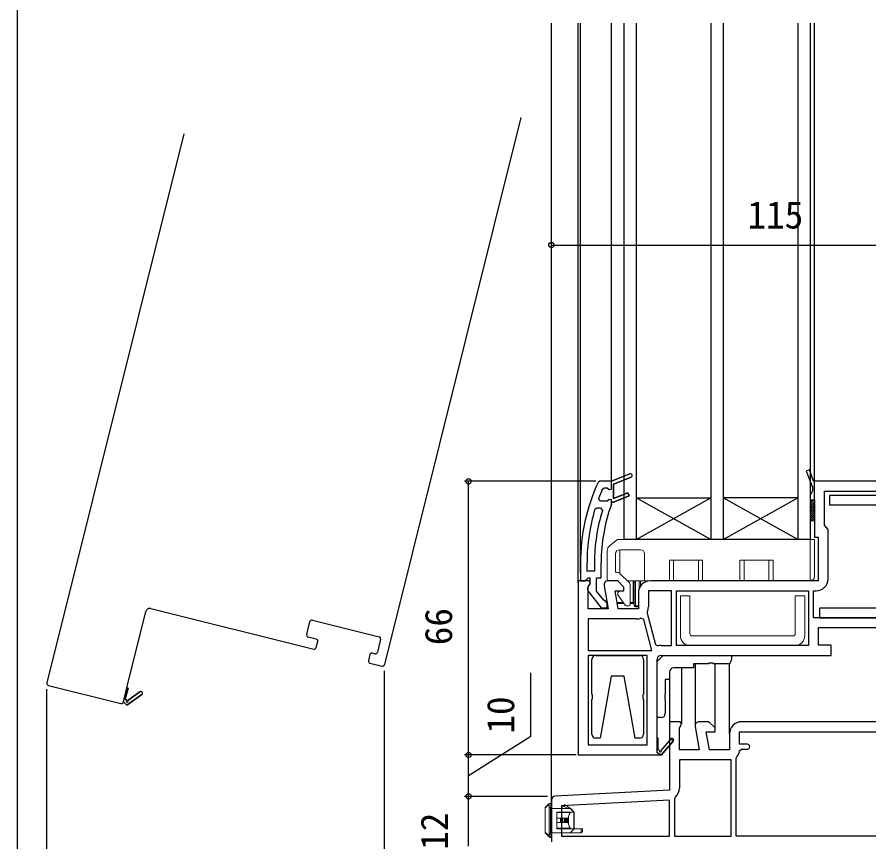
# Model space of a CAD drawing. Units: millimetres, scale not verified. Extents: x -525 to 525, y -783 to 779.
# Drawn here: x -525 to -319.3, y -628.4 to -429.4 of the extents above; entities that cross this region are included whole.
import ezdxf
from ezdxf.enums import TextEntityAlignment as Align

# ---------------------------------------------------------------- set-up
doc = ezdxf.new("R2010")
doc.units = ezdxf.units.MM
doc.header["$LTSCALE"] = 4
for name, color, linetype in [('0-3_YKK_11', 7, 'Continuous'), ('0-4_YKK_12', 2, 'Continuous'), ('0-7_YKK_D', 6, 'Continuous'), ('0-8_YKK_ZWAK', 7, 'Continuous')]:
    doc.layers.add(name, color=color, linetype=linetype)
doc.layers.add('0-5_YKK_13', color=4, linetype='Continuous', lineweight=18)
doc.styles.add('ＭＳ ゴシック', font='')
doc.styles.get('ＭＳ ゴシック').set_extended_font_data('MS Gothic')

msp = doc.modelspace()

# ---------------------------------------------------------------- linework, layer by layer
at = {"layer": '0-3_YKK_11'}
for p, q in [((-332.5, -545.937), (-332.5, -541.937)), ((-369.5, -581.037), (-367, -581.037)), ((-385.25, -583.437), (-374.75, -583.437)), ((-374.75, -603.437), (-375.75, -603.437)), ((-370.5, -606.937), (-370.5, -603.437)), ((-396, -618.386), (-396, -628.437))]:
    msp.add_line(p, q, dxfattribs=at)
for points in [[(-312.5, -541.437), (-332.689, -541.437), (-333.726, -538.696), (-334.474, -538.979), (-333, -542.877), (-333, -543.771), (-333.25, -544.204), (-333.5, -544.637), (-333.5, -545.937), (-332.5, -545.937), (-332.5, -554.937), (-331.6, -554.937), (-331.6, -565.437), (-372.1, -565.437)], [(-383.705, -543.338), (-383.247, -543.038), (-382.574, -543.038), (-382.09, -543.413), (-381.5, -543.338), (-381.5, -541.438), (-377.048, -539.666), (-381.5, -541.438), (-384.282, -541.438), (-384.735, -541.728)], [(-376.752, -540.41), (-381, -542.1), (-381, -545.577), (-377.548, -544.203), (-377.252, -544.947), (-381, -546.438), (-381.5, -546.438), (-381.5, -545.938), (-382.09, -545.863), (-382.574, -546.238), (-382.6, -546.238), (-384.135, -546.238), (-384.604, -545.563)], [(-381.53, -547.055), (-381.5, -546.884), (-381.5, -546.438), (-381, -546.438), (-377.252, -544.947), (-377.548, -544.203), (-381, -545.577), (-381, -542.1), (-376.752, -540.41)], [(-369.5, -583.437), (-328.5, -583.437), (-328.5, -580.937), (-331.5, -580.937), (-331.5, -576.737), (-313.9, -576.737), (-313.9, -580.937), (-315.5, -580.937), (-315.5, -583.437), (-311.5, -583.437), (-311.5, -542.437)], [(-315.4, -544.837), (-328.9, -544.837), (-328.9, -547.137), (-316.7, -547.137), (-316.7, -572.037), (-331.3, -572.037), (-331.3, -574.337), (-315.4, -574.337)], [(-329.2, -564.937), (-329.2, -553.032), (-329.65, -552.535), (-330.1, -552.037), (-330.1, -543.837), (-313.9, -543.837), (-313.9, -547.571), (-314.15, -548.004), (-314.15, -548.87), (-313.9, -549.303), (-313.9, -555.571), (-314.15, -556.004), (-314.15, -556.87), (-313.9, -557.303), (-313.9, -569.571), (-314.15, -570.004), (-314.15, -570.87), (-313.9, -571.303), (-313.9, -574.337)], [(-385.491, -548.193), (-385.013, -547.838), (-384.176, -547.838), (-383.698, -548.486)], [(-389, -561.071), (-389, -565.438), (-387.9, -565.438), (-387.404, -565), (-387.106, -564.738), (-386.7, -564.738), (-386.7, -566.138), (-386.9, -566.538)], [(-385.6, -561.071), (-385.6, -563.138), (-387.4, -563.138), (-387.4, -561.071)], [(-387.087, -567.955), (-383.975, -571.938), (-382.5, -571.938), (-382.5, -570.837), (-382.975, -570.337), (-383.345, -570.146), (-385.1, -567.899), (-385.1, -564.738), (-384, -564.738), (-384, -561.071)], [(-389.5, -565.437), (-389.5, -607.437), (-369.634, -607.437), (-369.5, -607.515), (-366.595, -604.096), (-367.205, -603.578), (-369.516, -606.298)], [(-383.285, -566.611), (-382.292, -572.237), (-387.1, -572.237), (-387.1, -566.881), (-386.558, -566.013), (-386.877, -565.437), (-389.5, -565.437)], [(-375, -568.337), (-375, -572.237), (-379.855, -572.237), (-380.631, -567.837), (-378.5, -567.837), (-378.5, -566.937), (-380, -565.437), (-382.3, -565.437)], [(-367, -581.037), (-367, -567.837), (-372.6, -567.837), (-372.6, -571.737)], [(-313.9, -574.337), (-332.7, -574.337), (-332.7, -567.837), (-332.1, -567.837)], [(-372.856, -572.929), (-372.883, -573.263), (-370.872, -580.769), (-370.275, -581.127)], [(-387.1, -582.237), (-371.721, -582.237), (-373.726, -574.753), (-374.399, -574.42)], [(-375.5, -574.637), (-387.1, -574.637), (-387.1, -582.237)], [(-369.5, -598.437), (-370.5, -598.437), (-370.5, -584.937), (-369, -583.437)], [(-369, -583.437), (-352.5, -583.437), (-352.5, -584.437)], [(-386.25, -602.437), (-386.25, -594.108), (-386.107, -593.917), (-386.107, -592.958), (-386.25, -592.767), (-386.25, -584.437)], [(-373.75, -584.437), (-373.75, -592.767), (-373.893, -592.958), (-373.893, -593.917), (-373.75, -594.108), (-373.75, -602.437)], [(-369.894, -606.363), (-370.2, -606.187), (-370.2, -603.437), (-370.5, -603.437), (-370.5, -584.437)], [(-353.5, -585.437), (-356.829, -585.437), (-357.021, -585.295), (-357.979, -585.295), (-358.171, -585.437), (-361.7, -585.437), (-361.7, -586.437), (-366.5, -586.437)], [(-367.5, -587.437), (-367.5, -589.237), (-368.5, -589.237), (-368.5, -592.767), (-368.643, -592.958), (-368.643, -593.917), (-368.5, -594.108), (-368.5, -597.437)], [(-306.5, -587.137), (-299.4, -587.137), (-299.4, -599.437), (-350.1, -599.437)], [(-375.75, -603.437), (-378.395, -588.437), (-381.605, -588.437), (-384.25, -603.437), (-385.25, -603.437)], [(-361.285, -600.611), (-360.292, -606.237), (-365.1, -606.237), (-365.1, -600.881), (-364.558, -600.013), (-364.877, -599.437), (-367.5, -599.437), (-367.5, -615.944), (-395.052, -617.388)], [(-353, -602.337), (-353, -606.237), (-357.855, -606.237), (-358.631, -601.837), (-356.5, -601.837), (-356.5, -600.937), (-358, -599.437), (-360.3, -599.437)], [(-348.7, -604.837), (-350.6, -604.837), (-350.6, -601.837), (-307, -601.837), (-307, -604.837), (-308.9, -604.837)], [(-366.595, -604.096), (-369.5, -607.515), (-370.5, -606.937)], [(-350.613, -606.486), (-350.115, -606.037), (-348.7, -606.037)], [(-352.6, -627.037), (-352.6, -608.637), (-365.1, -608.637), (-365.1, -615.469)], [(-307, -627.037), (-351.4, -627.037), (-351.4, -608.237), (-351.262, -607.893)], [(-366.123, -617.68), (-366.3, -618.062), (-366.3, -627.037), (-352.6, -627.037)]]:
    msp.add_lwpolyline(points, dxfattribs=at)
for points in [[(-365.8, -567.837), (-333.9, -567.837), (-333.9, -581.037), (-365.8, -581.037)], [(-372.9, -605.037), (-372.9, -583.437), (-387.1, -583.437), (-387.1, -605.037)], [(-367.5, -618.347), (-393.6, -619.715), (-393.6, -627.037), (-367.5, -627.037)]]:
    msp.add_lwpolyline(points, close=True, dxfattribs=at)
for centre, radius, start, end in [((-376.9, -540.038), 0.4, 291.69939, 111.69941), ((-376.9, -540.038), 0.4, 291.69939, 111.69941), ((-343, -561.071), 46, 155.13402, 179.99999), ((-343, -561.07), 44.4, 156.46078, 159.55779), ((-343, -561.071), 41, 160.01112, 180.00001), ((-343, -561.071), 44.4, 163.13981, 180.00001), ((-343, -561.071), 42.6, 162.81723, 180.00001), ((-382.3, -566.437), 1, 90.00002, 190.00001), ((-372.1, -568.337), 2.9, 90.00001, 179.99999), ((-332.1, -564.937), 2.9, 270.00001, 359.99999), ((-386.3, -567.338), 1, 126.86989, 218.08672), ((-375.5, -571.737), 2.9, 335.74737, 0.00004), ((-375.5, -571.737), 2.9, 270.00001, 292.31385), ((-369.5, -584.437), 3.4, 90.00002, 103.17387), ((-385.25, -584.437), 1, 90.00001, 179.99999), ((-374.75, -584.437), 1, 0.00001, 89.99999), ((-369.5, -584.437), 1, 90.00001, 179.99999), ((-353.5, -584.437), 1, 270.00001, 359.99999), ((-366.5, -587.437), 1, 90.00001, 179.99999), ((-369.5, -597.437), 1, 270.00001, 359.99999), ((-360.3, -600.437), 1, 90, 189.99998), ((-350.1, -602.337), 2.9, 90.00001, 179.99999), ((-385.25, -602.437), 1, 180.00001, 269.99999), ((-374.75, -602.437), 1, 270.00001, 359.99999), ((-366.9, -603.837), 0.4, 319.64297, 139.64297), ((-369.677, -606.488), 0.25, 150, 49.64297), ((-369.677, -606.488), 0.25, 150, 49.64299), ((-353, -606.237), 2.4, 316.39716, 354.0622), ((-348.7, -605.437), 0.6, 269.99999, 90.00001), ((-368, -615.469), 2.9, 310.32022, 0.00001), ((-395, -618.386), 1, 93.00003, 180)]:
    msp.add_arc(centre, radius, start, end, dxfattribs=at)
at = {"layer": '0-4_YKK_12'}
for p, q in [((-396, -619.137), (-396, -430.937)), ((-389.5, -565.937), (-389.5, -430.937)), ((-389, -563.453), (-389, -430.937)), ((-381.5, -541.438), (-381.5, -430.937)), ((-378.5, -430.937), (-378.505, -555.437)), ((-375.5, -430.937), (-375.5, -555.437)), ((-357.5, -430.937), (-357.5, -555.437)), ((-354.5, -430.937), (-354.5, -555.437)), ((-336.5, -430.937), (-336.5, -555.437)), ((-333.5, -430.937), (-333.5, -555.437)), ((-332.5, -541.937), (-332.5, -430.937)), ((-403.346, -453.677), (-436.278, -585.663)), ((-484.715, -457.595), (-517.768, -590.066)), ((-375.5, -545.437), (-357.5, -545.437)), ((-375.5, -555.437), (-357.5, -545.437)), ((-357.5, -555.437), (-375.5, -545.437)), ((-336.5, -545.437), (-354.5, -545.437)), ((-336.5, -555.437), (-354.5, -545.437)), ((-354.5, -555.437), (-336.5, -545.437)), ((-333.5, -555.437), (-378.5, -555.437)), ((-492.674, -572.107), (-453.379, -581.912)), ((-455.078, -578.396), (-454.304, -575.291)), ((-453.697, -574.927), (-437.591, -578.946)), ((-452.774, -579.486), (-454.714, -579.002)), ((-437.227, -579.552), (-438.002, -582.657)), ((-452.773, -581.548), (-452.41, -580.093)), ((-439.796, -583.24), (-440.159, -584.695)), ((-438.608, -583.021), (-439.19, -582.876)), ((-440.135, -584.598), (-440.159, -584.695)), ((-439.795, -585.301), (-436.885, -586.028)), ((-439.795, -585.301), (-436.885, -586.028)), ((-361.3, -585.437), (-361.3, -600.437)), ((-356.5, -601.145), (-356.5, -585.437)), ((-353, -602.337), (-353, -585.303)), ((-364.6, -586.437), (-364.6, -599.937)), ((-367.5, -588.938), (-367.5, -599.937)), ((-517.404, -590.673), (-499.94, -595.03)), ((-517.404, -590.673), (-499.94, -595.03)), ((-495.323, -592.205), (-498.224, -594.284)), ((-498.224, -594.284), (-495.323, -592.205)), ((-499.334, -594.666), (-498.97, -593.211))]:
    msp.add_line(p, q, dxfattribs=at)
for points in [[(-498.607, -594.256), (-498.861, -594.011), (-498.195, -591.343), (-498.486, -591.27), (-493.886, -572.835)], [(-494.857, -592.855), (-498.503, -595.468), (-499.334, -594.666), (-498.486, -591.27), (-498.195, -591.343), (-498.861, -594.011), (-498.607, -594.256)], [(-499.334, -594.666), (-498.503, -595.468), (-494.857, -592.855)]]:
    msp.add_lwpolyline(points, dxfattribs=at)
for centre, radius, start, end in [((-492.916, -573.078), 1, 75.99, 165.99), ((-453.818, -575.412), 0.5, 75.99, 165.99), ((-454.593, -578.517), 0.5, 165.99, 255.99), ((-452.895, -579.971), 0.5, 345.99, 75.99), ((-437.712, -579.431), 0.5, 345.99, 75.99), ((-453.258, -581.427), 0.5, 255.99, 345.99), ((-439.311, -583.361), 0.5, 75.99, 165.99), ((-438.487, -582.536), 0.5, 255.99, 345.99), ((-439.674, -584.816), 0.5, 165.99, 255.99), ((-439.674, -584.816), 0.5, 165.99, 255.99), ((-436.764, -585.542), 0.5, 255.99, 345.99), ((-436.764, -585.542), 0.5, 255.99, 345.99), ((-517.283, -590.187), 0.5, 165.99, 255.99), ((-517.283, -590.187), 0.5, 165.99, 255.99), ((-495.09, -592.53), 0.4, 305.63297, 125.63297), ((-495.09, -592.53), 0.4, 305.63297, 125.63297), ((-498.427, -594.43), 0.25, 135.99, 35.63297), ((-498.427, -594.43), 0.25, 135.99, 35.63297), ((-499.819, -594.545), 0.5, 255.99, 345.99), ((-499.819, -594.545), 0.5, 255.99, 345.99)]:
    msp.add_arc(centre, radius, start, end, dxfattribs=at)
at = {"layer": '0-5_YKK_13'}
for p, q in [((-333.5, -546.374), (-333.063, -545.937)), ((-333.5, -546.823), (-332.614, -545.937)), ((-333.5, -547.272), (-332.5, -546.272)), ((-333.5, -547.721), (-332.5, -546.721)), ((-333.5, -548.17), (-332.5, -547.17)), ((-333.5, -548.619), (-332.5, -547.619)), ((-333.5, -549.068), (-332.5, -548.068)), ((-333.5, -549.517), (-332.5, -548.517)), ((-333.5, -549.966), (-332.5, -548.966)), ((-333.5, -550.415), (-332.5, -549.415)), ((-333.5, -550.864), (-332.5, -549.864)), ((-333.124, -550.937), (-332.5, -550.313)), ((-332.675, -550.937), (-332.5, -550.762)), ((-380.082, -555.503), (-381.937, -556.987)), ((-333.5, -555.437), (-379.894, -555.437)), ((-333.5, -555.437), (-332.5, -555.437)), ((-333.5, -565.437), (-333.5, -555.437)), ((-332.5, -555.437), (-332.5, -564.437)), ((-382.5, -558.158), (-382.5, -565.237)), ((-380.5, -563.237), (-380.5, -558.937)), ((-379.5, -557.937), (-374.5, -557.937)), ((-379.5, -563.609), (-379.5, -557.937)), ((-373.5, -558.937), (-373.5, -565.437)), ((-359.5, -560.437), (-367.5, -560.437)), ((-367.5, -565.437), (-367.5, -560.437)), ((-360.5, -565.437), (-360.5, -560.437)), ((-359.5, -560.437), (-359.5, -565.437)), ((-342.5, -560.437), (-350.5, -560.437)), ((-350.5, -565.437), (-350.5, -560.437)), ((-343.5, -565.437), (-343.5, -560.437)), ((-342.5, -560.437), (-342.5, -565.437)), ((-379.878, -563.437), (-380.3, -563.437)), ((-382.5, -565.458), (-382.5, -565.437)), ((-382.3, -565.437), (-382.5, -565.437)), ((-382.3, -565.437), (-380.707, -565.437)), ((-377.146, -565.963), (-379.525, -563.584)), ((-377.671, -565.437), (-373.5, -565.437)), ((-374.8, -567.279), (-374.8, -565.437)), ((-374.5, -565.437), (-374.5, -566.71)), ((-373.5, -565.437), (-367.5, -565.437)), ((-359.5, -565.437), (-360.5, -565.437)), ((-359.5, -565.437), (-350.5, -565.437)), ((-342.5, -565.437), (-343.5, -565.437)), ((-342.5, -565.437), (-333.5, -565.437)), ((-377, -571.137), (-377, -566.316)), ((-376, -571.437), (-376, -565.737)), ((-376, -565.737), (-375.7, -565.737)), ((-375.7, -565.737), (-375.7, -571.437)), ((-380, -568.353), (-380, -568.674)), ((-379.964, -568.789), (-378.199, -571.309)), ((-379.307, -567.837), (-379.9, -568.18)), ((-362.55, -569.037), (-364.85, -569.037)), ((-364.85, -569.037), (-364.85, -578.737)), ((-362.55, -569.037), (-362.55, -578.237)), ((-334.85, -569.037), (-337.15, -569.037)), ((-337.15, -569.037), (-337.15, -578.237)), ((-334.85, -569.037), (-334.85, -578.737)), ((-380.138, -570.637), (-378.669, -570.637)), ((-378.459, -570.937), (-380.085, -570.937)), ((-377.953, -571.437), (-377.3, -571.437)), ((-377, -570.637), (-376.3, -570.637)), ((-376.3, -570.937), (-377, -570.937)), ((-376.3, -570.637), (-376.3, -570.937)), ((-375.7, -571.437), (-375, -571.437)), ((-375, -571.737), (-375.7, -571.737)), ((-337.65, -578.737), (-362.05, -578.737)), ((-337.15, -581.037), (-362.55, -581.037)), ((-397.5, -626.161), (-397.5, -620.261)), ((-397.494, -620.261), (-397.5, -620.261)), ((-396.673, -619.441), (-397.494, -620.261)), ((-397.494, -620.261), (-397.494, -626.113)), ((-396.254, -620.137), (-396.548, -620.137)), ((-396.375, -619.137), (-396.379, -619.143)), ((-396, -620.137), (-396, -626.337)), ((-391.5, -620.337), (-396, -620.337)), ((-390.5, -621.237), (-391.5, -620.337)), ((-394.7, -621.237), (-391.263, -621.237)), ((-394.7, -621.341), (-394.7, -621.237)), ((-394.7, -621.341), (-394.7, -622.737)), ((-391.443, -621.341), (-394.7, -621.341)), ((-393.8, -622.737), (-394.7, -622.737)), ((-394.7, -622.737), (-394.7, -623.737)), ((-393.8, -622.737), (-393.8, -623.737)), ((-393.358, -622.737), (-393.8, -622.737)), ((-393.217, -622.737), (-393.217, -623.737)), ((-392.8, -622.737), (-393.217, -622.737)), ((-392.8, -622.737), (-392.8, -623.737)), ((-392.667, -622.737), (-392.8, -622.737)), ((-392.486, -622.737), (-392.486, -623.737)), ((-392.45, -622.737), (-392.258, -622.737)), ((-392.258, -622.737), (-392.258, -623.737)), ((-392.028, -622.737), (-392.258, -622.737)), ((-392.028, -622.737), (-392.028, -623.737)), ((-391.888, -622.341), (-391.888, -624.133)), ((-390.564, -621.237), (-391.263, -621.237)), ((-390.564, -625.237), (-390.564, -621.237)), ((-390.564, -621.237), (-390.5, -621.237)), ((-390.5, -621.237), (-390.5, -625.237)), ((-394.7, -623.737), (-394.7, -625.133)), ((-394.7, -625.133), (-391.443, -625.133)), ((-393.217, -623.737), (-393.358, -623.737)), ((-392.8, -623.737), (-393.217, -623.737)), ((-392.667, -623.737), (-392.8, -623.737)), ((-392.486, -623.737), (-392.667, -623.737)), ((-392.45, -623.737), (-392.486, -623.737)), ((-392.258, -623.737), (-392.45, -623.737)), ((-392.028, -623.737), (-392.258, -623.737)), ((-397.494, -626.113), (-396.631, -626.976)), ((-396.488, -627.249), (-396.549, -627.188)), ((-396.337, -627.25), (-396.275, -627.337)), ((-391.5, -626.237), (-396, -626.237)), ((-391.5, -626.237), (-390.5, -625.237)), ((-388.8, -626.237), (-391.5, -626.237)), ((-390.564, -625.237), (-391.263, -625.237)), ((-390.5, -625.237), (-390.564, -625.237)), ((-388.8, -625.237), (-388.5, -625.237))]:
    msp.add_line(p, q, dxfattribs=at)
msp.add_lwpolyline([(-333.5, -545.937), (-332.5, -545.937), (-332.5, -550.937), (-333.5, -550.937)], close=True, dxfattribs=at)
for points in [[(-366.5, -560.437), (-366.5, -565.437), (-367.5, -565.437)], [(-349.5, -560.437), (-349.5, -565.437), (-350.5, -565.437)], [(-376, -570.637), (-376.3, -570.637), (-376.3, -565.437)], [(-375.7, -571.737), (-375.7, -571.437), (-376, -571.437)], [(-397.412, -620.049), (-396.591, -619.229), (-396.588, -619.225)], [(-396.254, -620.137), (-396.254, -626.337), (-396.548, -626.337), (-396.548, -620.137)], [(-396.375, -619.137), (-396, -619.137), (-396, -620.137), (-396.254, -620.137)], [(-393.4, -620.337), (-393.4, -619.737), (-391.8, -620.337)], [(-392.8, -619.962), (-392.8, -619.437), (-391, -620.637)], [(-391.285, -620.53), (-391, -620.637), (-391, -620.787)], [(-393.358, -623.737), (-393.358, -622.737), (-393.217, -622.737)], [(-392.667, -623.737), (-392.667, -622.737), (-392.486, -622.737)], [(-392.45, -623.737), (-392.45, -622.737), (-392.486, -622.737)], [(-392.028, -622.737), (-391.948, -622.543), (-391.888, -622.341)], [(-393.358, -623.737), (-393.8, -623.737), (-394.7, -623.737)], [(-391.263, -625.237), (-394.7, -625.237), (-394.7, -625.133)], [(-391.888, -624.133), (-391.947, -623.935), (-392.028, -623.737)], [(-396.549, -627.188), (-397.5, -626.237), (-397.5, -626.161)], [(-396.254, -626.337), (-396, -626.337), (-396, -627.337), (-396.275, -627.337)], [(-388.8, -626.237), (-388.8, -625.237), (-390.5, -625.237)], [(-388.5, -625.237), (-388.5, -625.937), (-388.8, -626.237)]]:
    msp.add_lwpolyline(points, dxfattribs=at)
for centre, radius, start, end in [((-381, -558.158), 1.5, 128.65981, 180), ((-379.894, -555.737), 0.3, 90, 128.65981), ((-379.5, -558.937), 1, 90, 180), ((-374.5, -558.937), 1, 0, 90), ((-380.3, -563.237), 0.2, 180, 270), ((-379.878, -563.937), 0.5, 45, 90), ((-382.3, -565.237), 0.2, 180, 270), ((-376.3, -565.737), 0.3, 0, 90), ((-376.3, -565.737), 0.6, 0, 30), ((-333.5, -564.437), 1, 270, 0), ((-377.5, -566.316), 0.5, 0, 45), ((-379.8, -568.353), 0.2, 120, 180), ((-379.8, -568.674), 0.2, 180, 215), ((-377.953, -571.137), 0.3, 215, 270), ((-377.3, -571.137), 0.3, 270, 0), ((-376.3, -571.237), 0.3, 0, 90), ((-375.7, -571.437), 0.3, 180, 270), ((-362.55, -578.737), 2.3, 180, 270), ((-362.05, -578.237), 0.5, 180, 270), ((-337.65, -578.237), 0.5, 270, 0), ((-337.15, -578.737), 2.3, 270, 0), ((-397.2, -620.261), 0.3, 135, 180), ((-397.211, -620.249), 0.284, 135.21566, 182.49633), ((-396.37, -619.446), 0.304, 91.7644, 179.04855), ((-396.39, -619.429), 0.284, 135.21566, 182.49633), ((-396.383, -619.438), 0.295, 89.30544, 134.94469), ((-396.375, -619.437), 0.3, 90, 135), ((-396.319, -626.936), 0.314, 187.32627, 266.78077), ((-396.347, -626.988), 0.284, 177.50367, 224.78434), ((-396.383, -627.014), 0.24, 226.38814, 281.18869), ((-396.275, -627.037), 0.3, 225, 270)]:
    msp.add_arc(centre, radius, start, end, dxfattribs=at)
for centre, major_axis, ratio, start_param, end_param in [((-396.688, -620.137), (0, 0.7), 0.2, 4.712389, 6.1791526), ((-396.394, -620.137), (0, 1), 0.14, 4.712389, 6.1791526), ((-389.71, -623.237), (0, 2.9), 0.789474, 0.8581397, 1.2566748), ((-391.263, -621.537), (0, 0.3), 0.789474, 6.2831853, 7.141325), ((-389.71, -623.237), (0, 2.9), 0.789474, 1.8849178, 2.283453), ((-391.263, -624.937), (0, 0.3), 0.789474, 2.283453, 3.1415927), ((-397.2, -626.113), (0.286, 0.119), 0.756388, 2.640578, 2.8379736), ((-396.688, -626.337), (0, 0.7), 0.2, 3.5625567, 4.712389), ((-396.394, -626.337), (0, 1), 0.14, 3.5625567, 4.712389)]:
    msp.add_ellipse(centre, major_axis=major_axis, ratio=ratio, start_param=start_param, end_param=end_param, dxfattribs=at)
at = {"layer": '0-7_YKK_D'}
for p, q in [((-396, -484.437), (-281, -484.437)), ((-385.282, -541.437), (-417, -541.437)), ((-416, -607.437), (-416, -541.437)), ((-436.399, -587.149), (-436.399, -678.437)), ((-517.889, -591.552), (-517.889, -698.437)), ((-390, -607.437), (-417, -607.437)), ((-390, -607.437), (-417, -607.437)), ((-416, -617.439), (-416, -607.437)), ((-399.937, -617.437), (-417, -617.437)), ((-396.937, -617.439), (-417, -617.439)), ((-416, -629.437), (-416, -617.437))]:
    msp.add_line(p, q, dxfattribs=at)
msp.add_lwpolyline([(-416, -612.438), (-401, -602.924), (-401, -587.674)], dxfattribs=at)
for centre in [(-396, -484.437), (-416, -541.437), (-416, -607.437), (-416, -607.437), (-416, -617.437), (-416, -617.439)]:
    msp.add_circle(centre, 0.637, dxfattribs=at)
at = {"layer": '0-8_YKK_ZWAK'}
msp.add_line((-525, 747.3), (-525, -782.7), dxfattribs=at)

# ---------------------------------------------------------------- texts
at = {"layer": '0-7_YKK_D', "style": 'ＭＳ ゴシック'}
msp.add_text('115', height=6.598, dxfattribs=at).set_placement((-348.676, -482.437), align=Align.BOTTOM_LEFT)
for s, p in [('66', (-418, -580.983)), ('10', (-403, -602.304)), ('12', (-419, -630.341))]:
    msp.add_text(s, height=6.598, rotation=90, dxfattribs=at).set_placement(p, align=Align.BOTTOM_LEFT)

doc.saveas('drawing.dxf')
